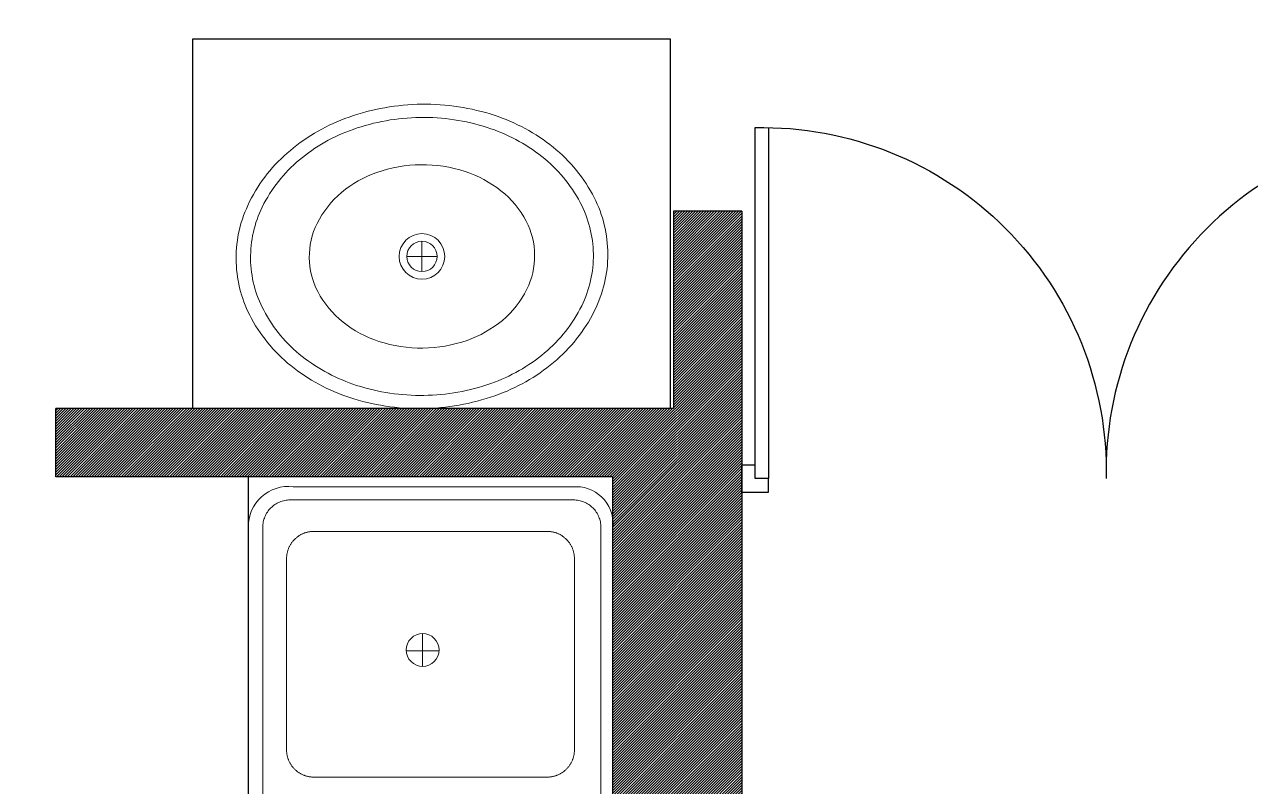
# Model space of a CAD drawing. Header units: inches. Extents: x 2718 to 3105, y 7857 to 8371.
# Drawn here: x 2871.7 to 2952.5, y 8013.2 to 8063.4 of the extents above; entities that cross this region are included whole.
import ezdxf

# ---------------------------------------------------------------- set-up
doc = ezdxf.new("R2010")
doc.units = ezdxf.units.IN
doc.header["$MEASUREMENT"] = 0
for name, color, linetype in [('A', 132, 'Continuous'), ('DOOR', 130, 'Continuous'), ('windwo', 142, 'Continuous')]:
    doc.layers.add(name, color=color, linetype=linetype)
doc.layers.add('FURN', color=191, linetype='Continuous', lineweight=13)

# ---------------------------------------------------------------- blocks, each defined once
blk = doc.blocks.new('121')
for p, q in [((72.05, 349.04), (72.05, 346.04)), ((73.55, 349.04), (72.05, 349.04)), ((73.55, 347.54), (73.55, 349.04)), ((75.05, 347.54), (73.55, 347.54)), ((75.05, 346.04), (75.05, 347.54)), ((72.05, 346.04), (75.05, 346.04))]:
    blk.add_line(p, q)
blk = doc.blocks.new('222')
for p, q in [((235.05, 347.54), (235.05, 386.54)), ((236.55, 347.54), (236.55, 386.54))]:
    blk.add_line(p, q)
blk.add_arc((235.8, 348.29), 38.26, 88.8767, 181.1233)
blk = doc.blocks.new('D1')
at = {"layer": 'DOOR', "yscale": 0.5925925925930716, "zscale": 0.5925925925930716}
for name, p, xscale in [('222', (14602.125, 2693.279), -0.5925925925930716), ('222', (14367.988, 2693.279), 0.5925925925930716), ('121', (14418.359, 2693.279), 0.5925925925930716), ('121', (14551.755, 2693.279), -0.5925925925930716)]:
    blk.add_blockref(name, p, dxfattribs=dict(at, xscale=xscale))
blk = doc.blocks.new('revised plan$0$Sink - Oval top')
for p, q in [((0, 1), (0, -1)), ((-1, 0), (1, 0))]:
    blk.add_line(p, q)
at = {"linetype": 'Continuous'}
for points in [[(-12.234, 0.394, 0.117634), (-11.465, -3.362, 0.104469), (-8.879, -6.804, 0.090016), (-5.083, -9.072, 0.08192), (-0.323, -10.016, 0.08192), (4.488, -9.381, 0.090016), (8.422, -7.361, 0.104469), (11.224, -4.093, 0.117634), (12.234, -0.394, 0.117634), (11.465, 3.362, 0.104469), (8.879, 6.804, 0.090016), (5.083, 9.072, 0.08192), (0.323, 10.016, 0.08192), (-4.488, 9.381, 0.090016), (-8.422, 7.361, 0.104469), (-11.224, 4.093, 0.117634)], [(-11.286, 0.159, 0.118622), (-10.516, -3.253, 0.104678), (-8.072, -6.359, 0.089562), (-4.538, -8.367, 0.081185), (-0.129, -9.152, 0.081185), (4.3, -8.492, 0.089562), (7.889, -6.584, 0.104678), (10.42, -3.548, 0.118622), (11.286, -0.159, 0.118622), (10.516, 3.253, 0.104678), (8.072, 6.359, 0.089562), (4.538, 8.367, 0.081185), (0.129, 9.152, 0.081185), (-4.3, 8.492, 0.089562), (-7.889, 6.584, 0.104678), (-10.42, 3.548, 0.118622)], [(-7.42, 0.083, 0.118283), (-6.907, -2.167, 0.104607), (-5.295, -4.21, 0.089718), (-2.967, -5.528, 0.081436), (-0.068, -6.037, 0.081436), (2.842, -5.593, 0.089718), (5.199, -4.327, 0.104607), (6.857, -2.321, 0.118283), (7.42, -0.083, 0.118283), (6.907, 2.167, 0.104607), (5.295, 4.21, 0.089718), (2.967, 5.528, 0.081436), (0.068, 6.037, 0.081436), (-2.842, 5.593, 0.089718), (-5.199, 4.327, 0.104607), (-6.857, 2.321, 0.118283)]]:
    blk.add_lwpolyline(points, format="xyb", close=True, dxfattribs=at)
for radius in [1.5, 1]:
    blk.add_circle((0, 0), radius)
blk = doc.blocks.new('si')
at = {"color": 8, "linetype": 'Continuous', "lineweight": 18}
for p, q in [((2897.979, 8015.434), (2897.979, 8017.592)), ((2899.052, 8016.455), (2896.906, 8016.455))]:
    blk.add_line(p, q, dxfattribs=at)
for points in [[(2889.446, 8027.265, 0), (2908.114, 8027.265, 0)], [(2889.252, 8026.392, 0), (2889.163, 8026.389, 0), (2889.075, 8026.383, 0), (2888.988, 8026.372, 0), (2888.901, 8026.357, 0), (2888.815, 8026.338, 0), (2888.73, 8026.314, 0), (2888.646, 8026.286, 0), (2888.564, 8026.255, 0), (2888.483, 8026.219, 0), (2888.404, 8026.179, 0), (2888.327, 8026.136, 0), (2888.253, 8026.089, 0), (2888.181, 8026.038, 0), (2888.111, 8025.983, 0), (2888.044, 8025.926, 0), (2887.98, 8025.865, 0), (2887.919, 8025.801, 0), (2887.862, 8025.734, 0), (2887.807, 8025.665, 0), (2887.757, 8025.592, 0), (2887.709, 8025.518, 0), (2887.666, 8025.441, 0), (2887.626, 8025.362, 0), (2887.59, 8025.282, 0), (2887.559, 8025.199, 0), (2887.531, 8025.115, 0), (2887.507, 8025.03, 0), (2887.488, 8024.944, 0), (2887.473, 8024.857, 0), (2887.462, 8024.77, 0), (2887.456, 8024.682, 0), (2887.454, 8024.593, 0)], [(2889.252, 8026.392, 0), (2907.92, 8026.392, 0)], [(2909.718, 8024.593, 0), (2909.716, 8024.682, 0), (2909.709, 8024.77, 0), (2909.699, 8024.857, 0), (2909.684, 8024.944, 0), (2909.664, 8025.03, 0), (2909.641, 8025.115, 0), (2909.613, 8025.199, 0), (2909.581, 8025.282, 0), (2909.546, 8025.362, 0), (2909.506, 8025.441, 0), (2909.462, 8025.518, 0), (2909.415, 8025.592, 0), (2909.364, 8025.665, 0), (2909.31, 8025.734, 0), (2909.252, 8025.801, 0), (2909.191, 8025.865, 0), (2909.128, 8025.926, 0), (2909.061, 8025.983, 0), (2908.991, 8026.038, 0), (2908.919, 8026.089, 0), (2908.844, 8026.136, 0), (2908.768, 8026.179, 0), (2908.689, 8026.219, 0), (2908.608, 8026.255, 0), (2908.526, 8026.286, 0), (2908.442, 8026.314, 0), (2908.357, 8026.338, 0), (2908.271, 8026.357, 0), (2908.184, 8026.372, 0), (2908.096, 8026.383, 0), (2908.008, 8026.389, 0), (2907.92, 8026.392, 0)], [(2886.494, 8013.185, 0), (2886.494, 8024.593, 0)], [(2887.454, 8013.185, 0), (2887.454, 8024.593, 0)], [(2909.718, 8024.593, 0), (2909.718, 8013.185, 0)], [(2910.494, 8024.438, 0), (2910.494, 8013.03, 0)], [(2897.979, 8017.592, 0), (2897.768, 8017.571, 0), (2897.566, 8017.509, 0), (2897.379, 8017.41, 0), (2897.216, 8017.276, 0), (2897.082, 8017.112, 0), (2896.982, 8016.926, 0), (2896.921, 8016.723, 0), (2896.9, 8016.513, 0), (2896.921, 8016.302, 0), (2896.982, 8016.1, 0), (2897.082, 8015.913, 0), (2897.216, 8015.75, 0), (2897.379, 8015.616, 0), (2897.566, 8015.516, 0), (2897.768, 8015.455, 0), (2897.979, 8015.434, 0), (2898.189, 8015.455, 0), (2898.392, 8015.516, 0), (2898.578, 8015.616, 0), (2898.742, 8015.75, 0), (2898.876, 8015.913, 0), (2898.976, 8016.1, 0), (2899.037, 8016.302, 0), (2899.058, 8016.513, 0), (2899.037, 8016.723, 0), (2898.976, 8016.926, 0), (2898.876, 8017.112, 0), (2898.742, 8017.276, 0), (2898.578, 8017.41, 0), (2898.392, 8017.509, 0), (2898.189, 8017.571, 0), (2897.979, 8017.592, 0)], [(2886.494, 7976.03, 0), (2886.494, 8013.185, 0)], [(2887.454, 7976.03, 0), (2887.454, 8013.185, 0)], [(2909.718, 8013.185, 0), (2909.718, 7976.03, 0)], [(2910.494, 8013.185, 0), (2910.494, 7976.03, 0)]]:
    blk.add_polyline3d(points, dxfattribs=at)
for centre, radius, start, end in [((2889.153, 8024.623), 2.659, 83.6847, 180.62612), ((2908.072, 8024.815), 2.451, 351.16043, 89.02837)]:
    blk.add_arc(centre, radius, start, end, dxfattribs=at)
for points in [[(2889.97, 8024.11, -5.994), (2889.97, 8024.11), (2889.932, 8024.088), (2889.932, 8024.088, -5.994)], [(2890.01, 8024.13, -5.994), (2890.01, 8024.13), (2889.97, 8024.11), (2889.97, 8024.11, -5.994)], [(2890.049, 8024.149, -5.994), (2890.049, 8024.149), (2890.01, 8024.13), (2890.01, 8024.13, -5.994)], [(2890.089, 8024.168, -5.994), (2890.089, 8024.168), (2890.049, 8024.149), (2890.049, 8024.149, -5.994)], [(2890.13, 8024.185, -5.994), (2890.13, 8024.185), (2890.089, 8024.168), (2890.089, 8024.168, -5.994)], [(2890.171, 8024.201, -5.994), (2890.171, 8024.201), (2890.13, 8024.185), (2890.13, 8024.185, -5.994)], [(2890.212, 8024.217, -5.994), (2890.212, 8024.217), (2890.171, 8024.201), (2890.171, 8024.201, -5.994)], [(2890.254, 8024.231, -5.994), (2890.254, 8024.231), (2890.212, 8024.217), (2890.212, 8024.217, -5.994)], [(2890.296, 8024.244, -5.994), (2890.296, 8024.244), (2890.254, 8024.231), (2890.254, 8024.231, -5.994)], [(2890.338, 8024.257, -5.994), (2890.338, 8024.257), (2890.296, 8024.244), (2890.296, 8024.244, -5.994)], [(2890.381, 8024.268, -5.994), (2890.381, 8024.268), (2890.338, 8024.257), (2890.338, 8024.257, -5.994)], [(2890.424, 8024.278, -5.994), (2890.424, 8024.278), (2890.381, 8024.268), (2890.381, 8024.268, -5.994)], [(2890.467, 8024.287, -5.994), (2890.467, 8024.287), (2890.424, 8024.278), (2890.424, 8024.278, -5.994)], [(2890.511, 8024.295, -5.994), (2890.511, 8024.295), (2890.467, 8024.287), (2890.467, 8024.287, -5.994)], [(2890.554, 8024.302, -5.994), (2890.554, 8024.302), (2890.511, 8024.295), (2890.511, 8024.295, -5.994)], [(2890.598, 8024.308, -5.994), (2890.598, 8024.308), (2890.554, 8024.302), (2890.554, 8024.302, -5.994)], [(2890.642, 8024.313, -5.994), (2890.642, 8024.313), (2890.598, 8024.308), (2890.598, 8024.308, -5.994)], [(2890.686, 8024.317, -5.994), (2890.686, 8024.317), (2890.642, 8024.313), (2890.642, 8024.313, -5.994)], [(2890.73, 8024.32, -5.994), (2890.73, 8024.32), (2890.686, 8024.317), (2890.686, 8024.317, -5.994)], [(2890.774, 8024.321, -5.994), (2890.774, 8024.321), (2890.73, 8024.32), (2890.73, 8024.32, -5.994)], [(2890.818, 8024.322, -5.994), (2890.818, 8024.322), (2890.774, 8024.321), (2890.774, 8024.321, -5.994)], [(2890.818, 8024.322), (2906.178, 8024.322), (2906.178, 8024.322, -5.994), (2890.818, 8024.322, -5.994)], [(2906.222, 8024.321, -5.994), (2906.222, 8024.321), (2906.178, 8024.322), (2906.178, 8024.322, -5.994)], [(2906.266, 8024.32, -5.994), (2906.266, 8024.32), (2906.222, 8024.321), (2906.222, 8024.321, -5.994)], [(2906.31, 8024.317, -5.994), (2906.31, 8024.317), (2906.266, 8024.32), (2906.266, 8024.32, -5.994)], [(2906.354, 8024.313, -5.994), (2906.354, 8024.313), (2906.31, 8024.317), (2906.31, 8024.317, -5.994)], [(2906.398, 8024.308, -5.994), (2906.398, 8024.308), (2906.354, 8024.313), (2906.354, 8024.313, -5.994)], [(2906.442, 8024.302, -5.994), (2906.442, 8024.302), (2906.398, 8024.308), (2906.398, 8024.308, -5.994)], [(2906.485, 8024.295, -5.994), (2906.485, 8024.295), (2906.442, 8024.302), (2906.442, 8024.302, -5.994)], [(2906.529, 8024.287, -5.994), (2906.529, 8024.287), (2906.485, 8024.295), (2906.485, 8024.295, -5.994)], [(2906.572, 8024.278, -5.994), (2906.572, 8024.278), (2906.529, 8024.287), (2906.529, 8024.287, -5.994)], [(2906.615, 8024.268, -5.994), (2906.615, 8024.268), (2906.572, 8024.278), (2906.572, 8024.278, -5.994)], [(2906.657, 8024.257, -5.994), (2906.657, 8024.257), (2906.615, 8024.268), (2906.615, 8024.268, -5.994)], [(2906.7, 8024.244, -5.994), (2906.7, 8024.244), (2906.657, 8024.257), (2906.657, 8024.257, -5.994)], [(2906.742, 8024.231, -5.994), (2906.742, 8024.231), (2906.7, 8024.244), (2906.7, 8024.244, -5.994)], [(2906.784, 8024.217, -5.994), (2906.784, 8024.217), (2906.742, 8024.231), (2906.742, 8024.231, -5.994)], [(2906.825, 8024.201, -5.994), (2906.825, 8024.201), (2906.784, 8024.217), (2906.784, 8024.217, -5.994)], [(2906.866, 8024.185, -5.994), (2906.866, 8024.185), (2906.825, 8024.201), (2906.825, 8024.201, -5.994)], [(2906.907, 8024.168, -5.994), (2906.907, 8024.168), (2906.866, 8024.185), (2906.866, 8024.185, -5.994)], [(2906.947, 8024.149, -5.994), (2906.947, 8024.149), (2906.907, 8024.168), (2906.907, 8024.168, -5.994)], [(2906.986, 8024.13, -5.994), (2906.986, 8024.13), (2906.947, 8024.149), (2906.947, 8024.149, -5.994)], [(2907.026, 8024.11, -5.994), (2907.026, 8024.11), (2906.986, 8024.13), (2906.986, 8024.13, -5.994)], [(2907.064, 8024.088, -5.994), (2907.064, 8024.088), (2907.026, 8024.11), (2907.026, 8024.11, -5.994)], [(2889.212, 8023.332, -5.994), (2889.212, 8023.332), (2889.193, 8023.293), (2889.193, 8023.293, -5.994)], [(2889.232, 8023.371, -5.994), (2889.232, 8023.371), (2889.212, 8023.332), (2889.212, 8023.332, -5.994)], [(2889.254, 8023.41, -5.994), (2889.254, 8023.41), (2889.232, 8023.371), (2889.232, 8023.371, -5.994)], [(2889.276, 8023.448, -5.994), (2889.276, 8023.448), (2889.254, 8023.41), (2889.254, 8023.41, -5.994)], [(2889.299, 8023.486, -5.994), (2889.299, 8023.486), (2889.276, 8023.448), (2889.276, 8023.448, -5.994)], [(2889.323, 8023.523, -5.994), (2889.323, 8023.523), (2889.299, 8023.486), (2889.299, 8023.486, -5.994)], [(2889.348, 8023.559, -5.994), (2889.348, 8023.559), (2889.323, 8023.523), (2889.323, 8023.523, -5.994)], [(2889.374, 8023.595, -5.994), (2889.374, 8023.595), (2889.348, 8023.559), (2889.348, 8023.559, -5.994)], [(2889.4, 8023.63, -5.994), (2889.4, 8023.63), (2889.374, 8023.595), (2889.374, 8023.595, -5.994)], [(2889.428, 8023.664, -5.994), (2889.428, 8023.664), (2889.4, 8023.63), (2889.4, 8023.63, -5.994)], [(2889.456, 8023.698, -5.994), (2889.456, 8023.698), (2889.428, 8023.664), (2889.428, 8023.664, -5.994)], [(2889.486, 8023.731, -5.994), (2889.486, 8023.731), (2889.456, 8023.698), (2889.456, 8023.698, -5.994)], [(2889.516, 8023.764, -5.994), (2889.516, 8023.764), (2889.486, 8023.731), (2889.486, 8023.731, -5.994)], [(2889.547, 8023.795, -5.994), (2889.547, 8023.795), (2889.516, 8023.764), (2889.516, 8023.764, -5.994)], [(2889.578, 8023.826, -5.994), (2889.578, 8023.826), (2889.547, 8023.795), (2889.547, 8023.795, -5.994)], [(2889.61, 8023.856, -5.994), (2889.61, 8023.856), (2889.578, 8023.826), (2889.578, 8023.826, -5.994)], [(2889.644, 8023.885, -5.994), (2889.644, 8023.885), (2889.61, 8023.856), (2889.61, 8023.856, -5.994)], [(2889.677, 8023.914, -5.994), (2889.677, 8023.914), (2889.644, 8023.885), (2889.644, 8023.885, -5.994)], [(2889.712, 8023.941, -5.994), (2889.712, 8023.941), (2889.677, 8023.914), (2889.677, 8023.914, -5.994)], [(2889.747, 8023.968, -5.994), (2889.747, 8023.968), (2889.712, 8023.941), (2889.712, 8023.941, -5.994)], [(2889.783, 8023.994, -5.994), (2889.783, 8023.994), (2889.747, 8023.968), (2889.747, 8023.968, -5.994)], [(2889.819, 8024.019, -5.994), (2889.819, 8024.019), (2889.783, 8023.994), (2889.783, 8023.994, -5.994)], [(2889.856, 8024.043, -5.994), (2889.856, 8024.043), (2889.819, 8024.019), (2889.819, 8024.019, -5.994)], [(2889.894, 8024.066, -5.994), (2889.894, 8024.066), (2889.856, 8024.043), (2889.856, 8024.043, -5.994)], [(2889.932, 8024.088, -5.994), (2889.932, 8024.088), (2889.894, 8024.066), (2889.894, 8024.066, -5.994)], [(2907.102, 8024.066, -5.994), (2907.102, 8024.066), (2907.064, 8024.088), (2907.064, 8024.088, -5.994)], [(2907.14, 8024.043, -5.994), (2907.14, 8024.043), (2907.102, 8024.066), (2907.102, 8024.066, -5.994)], [(2907.177, 8024.019, -5.994), (2907.177, 8024.019), (2907.14, 8024.043), (2907.14, 8024.043, -5.994)], [(2907.213, 8023.994, -5.994), (2907.213, 8023.994), (2907.177, 8024.019), (2907.177, 8024.019, -5.994)], [(2907.249, 8023.968, -5.994), (2907.249, 8023.968), (2907.213, 8023.994), (2907.213, 8023.994, -5.994)], [(2907.284, 8023.941, -5.994), (2907.284, 8023.941), (2907.249, 8023.968), (2907.249, 8023.968, -5.994)], [(2907.319, 8023.914, -5.994), (2907.319, 8023.914), (2907.284, 8023.941), (2907.284, 8023.941, -5.994)], [(2907.352, 8023.885, -5.994), (2907.352, 8023.885), (2907.319, 8023.914), (2907.319, 8023.914, -5.994)], [(2907.385, 8023.856, -5.994), (2907.385, 8023.856), (2907.352, 8023.885), (2907.352, 8023.885, -5.994)], [(2907.418, 8023.826, -5.994), (2907.418, 8023.826), (2907.385, 8023.856), (2907.385, 8023.856, -5.994)], [(2907.449, 8023.795, -5.994), (2907.449, 8023.795), (2907.418, 8023.826), (2907.418, 8023.826, -5.994)], [(2907.48, 8023.764, -5.994), (2907.48, 8023.764), (2907.449, 8023.795), (2907.449, 8023.795, -5.994)], [(2907.51, 8023.731, -5.994), (2907.51, 8023.731), (2907.48, 8023.764), (2907.48, 8023.764, -5.994)], [(2907.539, 8023.698, -5.994), (2907.539, 8023.698), (2907.51, 8023.731), (2907.51, 8023.731, -5.994)], [(2907.568, 8023.664, -5.994), (2907.568, 8023.664), (2907.539, 8023.698), (2907.539, 8023.698, -5.994)], [(2907.595, 8023.63, -5.994), (2907.595, 8023.63), (2907.568, 8023.664), (2907.568, 8023.664, -5.994)], [(2907.622, 8023.595, -5.994), (2907.622, 8023.595), (2907.595, 8023.63), (2907.595, 8023.63, -5.994)], [(2907.648, 8023.559, -5.994), (2907.648, 8023.559), (2907.622, 8023.595), (2907.622, 8023.595, -5.994)], [(2907.673, 8023.523, -5.994), (2907.673, 8023.523), (2907.648, 8023.559), (2907.648, 8023.559, -5.994)], [(2907.697, 8023.486, -5.994), (2907.697, 8023.486), (2907.673, 8023.523), (2907.673, 8023.523, -5.994)], [(2907.72, 8023.448, -5.994), (2907.72, 8023.448), (2907.697, 8023.486), (2907.697, 8023.486, -5.994)], [(2907.742, 8023.41, -5.994), (2907.742, 8023.41), (2907.72, 8023.448), (2907.72, 8023.448, -5.994)], [(2907.764, 8023.371, -5.994), (2907.764, 8023.371), (2907.742, 8023.41), (2907.742, 8023.41, -5.994)], [(2907.784, 8023.332, -5.994), (2907.784, 8023.332), (2907.764, 8023.371), (2907.764, 8023.371, -5.994)], [(2907.803, 8023.293, -5.994), (2907.803, 8023.293), (2907.784, 8023.332), (2907.784, 8023.332, -5.994)], [(2889.022, 8022.612, -5.994), (2889.022, 8022.612), (2889.02, 8022.568), (2889.02, 8022.568, -5.994)], [(2889.02, 8022.568, -5.994), (2889.02, 8022.568), (2889.02, 8022.524), (2889.02, 8022.524, -5.994)], [(2889.02, 8009.937), (2889.02, 8022.524), (2889.02, 8022.524, -5.994), (2889.02, 8009.937, -5.994)], [(2889.025, 8022.656, -5.994), (2889.025, 8022.656), (2889.022, 8022.612), (2889.022, 8022.612, -5.994)], [(2889.029, 8022.7, -5.994), (2889.029, 8022.7), (2889.025, 8022.656), (2889.025, 8022.656, -5.994)], [(2889.033, 8022.744, -5.994), (2889.033, 8022.744), (2889.029, 8022.7), (2889.029, 8022.7, -5.994)], [(2889.039, 8022.788, -5.994), (2889.039, 8022.788), (2889.033, 8022.744), (2889.033, 8022.744, -5.994)], [(2889.046, 8022.831, -5.994), (2889.046, 8022.831), (2889.039, 8022.788), (2889.039, 8022.788, -5.994)], [(2889.054, 8022.875, -5.994), (2889.054, 8022.875), (2889.046, 8022.831), (2889.046, 8022.831, -5.994)], [(2889.064, 8022.918, -5.994), (2889.064, 8022.918), (2889.054, 8022.875), (2889.054, 8022.875, -5.994)], [(2889.074, 8022.961, -5.994), (2889.074, 8022.961), (2889.064, 8022.918), (2889.064, 8022.918, -5.994)], [(2889.085, 8023.003, -5.994), (2889.085, 8023.003), (2889.074, 8022.961), (2889.074, 8022.961, -5.994)], [(2889.097, 8023.046, -5.994), (2889.097, 8023.046), (2889.085, 8023.003), (2889.085, 8023.003, -5.994)], [(2889.111, 8023.088, -5.994), (2889.111, 8023.088), (2889.097, 8023.046), (2889.097, 8023.046, -5.994)], [(2889.125, 8023.129, -5.994), (2889.125, 8023.129), (2889.111, 8023.088), (2889.111, 8023.088, -5.994)], [(2889.14, 8023.171, -5.994), (2889.14, 8023.171), (2889.125, 8023.129), (2889.125, 8023.129, -5.994)], [(2889.157, 8023.212, -5.994), (2889.157, 8023.212), (2889.14, 8023.171), (2889.14, 8023.171, -5.994)], [(2889.174, 8023.252, -5.994), (2889.174, 8023.252), (2889.157, 8023.212), (2889.157, 8023.212, -5.994)], [(2889.193, 8023.293, -5.994), (2889.193, 8023.293), (2889.174, 8023.252), (2889.174, 8023.252, -5.994)], [(2907.822, 8023.252, -5.994), (2907.822, 8023.252), (2907.803, 8023.293), (2907.803, 8023.293, -5.994)], [(2907.839, 8023.212, -5.994), (2907.839, 8023.212), (2907.822, 8023.252), (2907.822, 8023.252, -5.994)], [(2907.856, 8023.171, -5.994), (2907.856, 8023.171), (2907.839, 8023.212), (2907.839, 8023.212, -5.994)], [(2907.871, 8023.129, -5.994), (2907.871, 8023.129), (2907.856, 8023.171), (2907.856, 8023.171, -5.994)], [(2907.885, 8023.088, -5.994), (2907.885, 8023.088), (2907.871, 8023.129), (2907.871, 8023.129, -5.994)], [(2907.899, 8023.046, -5.994), (2907.899, 8023.046), (2907.885, 8023.088), (2907.885, 8023.088, -5.994)], [(2907.911, 8023.003, -5.994), (2907.911, 8023.003), (2907.899, 8023.046), (2907.899, 8023.046, -5.994)], [(2907.922, 8022.961, -5.994), (2907.922, 8022.961), (2907.911, 8023.003), (2907.911, 8023.003, -5.994)], [(2907.932, 8022.918, -5.994), (2907.932, 8022.918), (2907.922, 8022.961), (2907.922, 8022.961, -5.994)], [(2907.941, 8022.875, -5.994), (2907.941, 8022.875), (2907.932, 8022.918), (2907.932, 8022.918, -5.994)], [(2907.95, 8022.831, -5.994), (2907.95, 8022.831), (2907.941, 8022.875), (2907.941, 8022.875, -5.994)], [(2907.957, 8022.788, -5.994), (2907.957, 8022.788), (2907.95, 8022.831), (2907.95, 8022.831, -5.994)], [(2907.962, 8022.744, -5.994), (2907.962, 8022.744), (2907.957, 8022.788), (2907.957, 8022.788, -5.994)], [(2907.967, 8022.7, -5.994), (2907.967, 8022.7), (2907.962, 8022.744), (2907.962, 8022.744, -5.994)], [(2907.971, 8022.656, -5.994), (2907.971, 8022.656), (2907.967, 8022.7), (2907.967, 8022.7, -5.994)], [(2907.974, 8022.612, -5.994), (2907.974, 8022.612), (2907.971, 8022.656), (2907.971, 8022.656, -5.994)], [(2907.975, 8022.568, -5.994), (2907.975, 8022.568), (2907.974, 8022.612), (2907.974, 8022.612, -5.994)], [(2907.976, 8022.524, -5.994), (2907.976, 8022.524), (2907.975, 8022.568), (2907.975, 8022.568, -5.994)], [(2907.976, 8009.937), (2907.976, 8022.524), (2907.976, 8022.524, -5.994), (2907.976, 8009.937, -5.994)], [(2889.02, 8009.937, -5.994), (2889.02, 8009.937), (2889.02, 8009.893), (2889.02, 8009.893, -5.994)], [(2889.02, 8009.893, -5.994), (2889.02, 8009.893), (2889.022, 8009.849), (2889.022, 8009.849, -5.994)], [(2889.022, 8009.849, -5.994), (2889.022, 8009.849), (2889.025, 8009.805), (2889.025, 8009.805, -5.994)], [(2889.025, 8009.805, -5.994), (2889.025, 8009.805), (2889.029, 8009.761), (2889.029, 8009.761, -5.994)], [(2889.029, 8009.761, -5.994), (2889.029, 8009.761), (2889.033, 8009.717), (2889.033, 8009.717, -5.994)], [(2889.033, 8009.717, -5.994), (2889.033, 8009.717), (2889.039, 8009.673), (2889.039, 8009.673, -5.994)], [(2889.039, 8009.673, -5.994), (2889.039, 8009.673), (2889.046, 8009.63), (2889.046, 8009.63, -5.994)], [(2889.046, 8009.63, -5.994), (2889.046, 8009.63), (2889.054, 8009.586), (2889.054, 8009.586, -5.994)], [(2889.054, 8009.586, -5.994), (2889.054, 8009.586), (2889.064, 8009.543), (2889.064, 8009.543, -5.994)], [(2907.932, 8009.543, -5.994), (2907.932, 8009.543), (2907.941, 8009.586), (2907.941, 8009.586, -5.994)], [(2907.941, 8009.586, -5.994), (2907.941, 8009.586), (2907.95, 8009.63), (2907.95, 8009.63, -5.994)], [(2907.95, 8009.63, -5.994), (2907.95, 8009.63), (2907.957, 8009.673), (2907.957, 8009.673, -5.994)], [(2907.957, 8009.673, -5.994), (2907.957, 8009.673), (2907.962, 8009.717), (2907.962, 8009.717, -5.994)], [(2907.962, 8009.717, -5.994), (2907.962, 8009.717), (2907.967, 8009.761), (2907.967, 8009.761, -5.994)], [(2907.967, 8009.761, -5.994), (2907.967, 8009.761), (2907.971, 8009.805), (2907.971, 8009.805, -5.994)], [(2907.971, 8009.805, -5.994), (2907.971, 8009.805), (2907.974, 8009.849), (2907.974, 8009.849, -5.994)], [(2907.974, 8009.849, -5.994), (2907.974, 8009.849), (2907.975, 8009.893), (2907.975, 8009.893, -5.994)], [(2907.975, 8009.893, -5.994), (2907.975, 8009.893), (2907.976, 8009.937), (2907.976, 8009.937, -5.994)], [(2889.064, 8009.543, -5.994), (2889.064, 8009.543), (2889.074, 8009.5), (2889.074, 8009.5, -5.994)], [(2889.074, 8009.5, -5.994), (2889.074, 8009.5), (2889.085, 8009.457), (2889.085, 8009.457, -5.994)], [(2889.085, 8009.457, -5.994), (2889.085, 8009.457), (2889.097, 8009.415), (2889.097, 8009.415, -5.994)], [(2889.097, 8009.415, -5.994), (2889.097, 8009.415), (2889.111, 8009.373), (2889.111, 8009.373, -5.994)], [(2889.111, 8009.373, -5.994), (2889.111, 8009.373), (2889.125, 8009.331), (2889.125, 8009.331, -5.994)], [(2889.125, 8009.331, -5.994), (2889.125, 8009.331), (2889.14, 8009.29), (2889.14, 8009.29, -5.994)], [(2889.14, 8009.29, -5.994), (2889.14, 8009.29), (2889.157, 8009.249), (2889.157, 8009.249, -5.994)], [(2889.157, 8009.249, -5.994), (2889.157, 8009.249), (2889.174, 8009.208), (2889.174, 8009.208, -5.994)], [(2889.174, 8009.208, -5.994), (2889.174, 8009.208), (2889.193, 8009.168), (2889.193, 8009.168, -5.994)], [(2889.193, 8009.168, -5.994), (2889.193, 8009.168), (2889.212, 8009.129), (2889.212, 8009.129, -5.994)], [(2889.212, 8009.129, -5.994), (2889.212, 8009.129), (2889.232, 8009.089), (2889.232, 8009.089, -5.994)], [(2889.232, 8009.089, -5.994), (2889.232, 8009.089), (2889.254, 8009.051), (2889.254, 8009.051, -5.994)], [(2889.254, 8009.051, -5.994), (2889.254, 8009.051), (2889.276, 8009.013), (2889.276, 8009.013, -5.994)], [(2889.276, 8009.013, -5.994), (2889.276, 8009.013), (2889.299, 8008.975), (2889.299, 8008.975, -5.994)], [(2889.299, 8008.975, -5.994), (2889.299, 8008.975), (2889.323, 8008.938), (2889.323, 8008.938, -5.994)], [(2889.323, 8008.938, -5.994), (2889.323, 8008.938), (2889.348, 8008.902), (2889.348, 8008.902, -5.994)], [(2889.348, 8008.902, -5.994), (2889.348, 8008.902), (2889.374, 8008.866), (2889.374, 8008.866, -5.994)], [(2889.374, 8008.866, -5.994), (2889.374, 8008.866), (2889.4, 8008.831), (2889.4, 8008.831, -5.994)], [(2889.4, 8008.831, -5.994), (2889.4, 8008.831), (2889.428, 8008.796), (2889.428, 8008.796, -5.994)], [(2889.428, 8008.796, -5.994), (2889.428, 8008.796), (2889.456, 8008.763), (2889.456, 8008.763, -5.994)], [(2907.539, 8008.763, -5.994), (2907.539, 8008.763), (2907.568, 8008.796), (2907.568, 8008.796, -5.994)], [(2907.568, 8008.796, -5.994), (2907.568, 8008.796), (2907.595, 8008.831), (2907.595, 8008.831, -5.994)], [(2907.595, 8008.831, -5.994), (2907.595, 8008.831), (2907.622, 8008.866), (2907.622, 8008.866, -5.994)], [(2907.622, 8008.866, -5.994), (2907.622, 8008.866), (2907.648, 8008.902), (2907.648, 8008.902, -5.994)], [(2907.648, 8008.902, -5.994), (2907.648, 8008.902), (2907.673, 8008.938), (2907.673, 8008.938, -5.994)], [(2907.673, 8008.938, -5.994), (2907.673, 8008.938), (2907.697, 8008.975), (2907.697, 8008.975, -5.994)], [(2907.697, 8008.975, -5.994), (2907.697, 8008.975), (2907.72, 8009.013), (2907.72, 8009.013, -5.994)], [(2907.72, 8009.013, -5.994), (2907.72, 8009.013), (2907.742, 8009.051), (2907.742, 8009.051, -5.994)], [(2907.742, 8009.051, -5.994), (2907.742, 8009.051), (2907.764, 8009.089), (2907.764, 8009.089, -5.994)], [(2907.764, 8009.089, -5.994), (2907.764, 8009.089), (2907.784, 8009.129), (2907.784, 8009.129, -5.994)], [(2907.784, 8009.129, -5.994), (2907.784, 8009.129), (2907.803, 8009.168), (2907.803, 8009.168, -5.994)], [(2907.803, 8009.168, -5.994), (2907.803, 8009.168), (2907.822, 8009.208), (2907.822, 8009.208, -5.994)], [(2907.822, 8009.208, -5.994), (2907.822, 8009.208), (2907.839, 8009.249), (2907.839, 8009.249, -5.994)], [(2907.839, 8009.249, -5.994), (2907.839, 8009.249), (2907.856, 8009.29), (2907.856, 8009.29, -5.994)], [(2907.856, 8009.29, -5.994), (2907.856, 8009.29), (2907.871, 8009.331), (2907.871, 8009.331, -5.994)], [(2907.871, 8009.331, -5.994), (2907.871, 8009.331), (2907.885, 8009.373), (2907.885, 8009.373, -5.994)], [(2907.885, 8009.373, -5.994), (2907.885, 8009.373), (2907.899, 8009.415), (2907.899, 8009.415, -5.994)], [(2907.899, 8009.415, -5.994), (2907.899, 8009.415), (2907.911, 8009.457), (2907.911, 8009.457, -5.994)], [(2907.911, 8009.457, -5.994), (2907.911, 8009.457), (2907.922, 8009.5), (2907.922, 8009.5, -5.994)], [(2907.922, 8009.5, -5.994), (2907.922, 8009.5), (2907.932, 8009.543), (2907.932, 8009.543, -5.994)], [(2889.456, 8008.763, -5.994), (2889.456, 8008.763), (2889.486, 8008.729), (2889.486, 8008.729, -5.994)], [(2889.486, 8008.729, -5.994), (2889.486, 8008.729), (2889.516, 8008.697), (2889.516, 8008.697, -5.994)], [(2889.516, 8008.697, -5.994), (2889.516, 8008.697), (2889.547, 8008.666), (2889.547, 8008.666, -5.994)], [(2889.547, 8008.666, -5.994), (2889.547, 8008.666), (2889.578, 8008.635), (2889.578, 8008.635, -5.994)], [(2889.578, 8008.635, -5.994), (2889.578, 8008.635), (2889.61, 8008.605), (2889.61, 8008.605, -5.994)], [(2889.61, 8008.605, -5.994), (2889.61, 8008.605), (2889.644, 8008.575), (2889.644, 8008.575, -5.994)], [(2889.644, 8008.575, -5.994), (2889.644, 8008.575), (2889.677, 8008.547), (2889.677, 8008.547, -5.994)], [(2889.677, 8008.547, -5.994), (2889.677, 8008.547), (2889.712, 8008.519), (2889.712, 8008.519, -5.994)], [(2889.712, 8008.519, -5.994), (2889.712, 8008.519), (2889.747, 8008.493), (2889.747, 8008.493, -5.994)], [(2889.747, 8008.493, -5.994), (2889.747, 8008.493), (2889.783, 8008.467), (2889.783, 8008.467, -5.994)], [(2889.783, 8008.467, -5.994), (2889.783, 8008.467), (2889.819, 8008.442), (2889.819, 8008.442, -5.994)], [(2889.819, 8008.442, -5.994), (2889.819, 8008.442), (2889.856, 8008.418), (2889.856, 8008.418, -5.994)], [(2889.856, 8008.418, -5.994), (2889.856, 8008.418), (2889.894, 8008.395), (2889.894, 8008.395, -5.994)], [(2889.894, 8008.395, -5.994), (2889.894, 8008.395), (2889.932, 8008.372), (2889.932, 8008.372, -5.994)], [(2889.932, 8008.372, -5.994), (2889.932, 8008.372), (2889.97, 8008.351), (2889.97, 8008.351, -5.994)], [(2889.97, 8008.351, -5.994), (2889.97, 8008.351), (2890.01, 8008.331), (2890.01, 8008.331, -5.994)], [(2890.01, 8008.331, -5.994), (2890.01, 8008.331), (2890.049, 8008.312), (2890.049, 8008.312, -5.994)], [(2890.049, 8008.312, -5.994), (2890.049, 8008.312), (2890.089, 8008.293), (2890.089, 8008.293, -5.994)], [(2890.089, 8008.293, -5.994), (2890.089, 8008.293), (2890.13, 8008.276), (2890.13, 8008.276, -5.994)], [(2890.13, 8008.276, -5.994), (2890.13, 8008.276), (2890.171, 8008.259), (2890.171, 8008.259, -5.994)], [(2890.171, 8008.259, -5.994), (2890.171, 8008.259), (2890.212, 8008.244), (2890.212, 8008.244, -5.994)], [(2890.212, 8008.244, -5.994), (2890.212, 8008.244), (2890.254, 8008.23), (2890.254, 8008.23, -5.994)], [(2890.254, 8008.23, -5.994), (2890.254, 8008.23), (2890.296, 8008.216), (2890.296, 8008.216, -5.994)], [(2890.296, 8008.216, -5.994), (2890.296, 8008.216), (2890.338, 8008.204), (2890.338, 8008.204, -5.994)], [(2890.338, 8008.204, -5.994), (2890.338, 8008.204), (2890.381, 8008.193), (2890.381, 8008.193, -5.994)], [(2890.381, 8008.193, -5.994), (2890.381, 8008.193), (2890.424, 8008.183), (2890.424, 8008.183, -5.994)], [(2890.424, 8008.183, -5.994), (2890.424, 8008.183), (2890.467, 8008.173), (2890.467, 8008.173, -5.994)], [(2890.467, 8008.173, -5.994), (2890.467, 8008.173), (2890.511, 8008.165), (2890.511, 8008.165, -5.994)], [(2890.511, 8008.165, -5.994), (2890.511, 8008.165), (2890.554, 8008.158), (2890.554, 8008.158, -5.994)], [(2890.554, 8008.158, -5.994), (2890.554, 8008.158), (2890.598, 8008.152), (2890.598, 8008.152, -5.994)], [(2890.598, 8008.152, -5.994), (2890.598, 8008.152), (2890.642, 8008.148), (2890.642, 8008.148, -5.994)], [(2890.642, 8008.148, -5.994), (2890.642, 8008.148), (2890.686, 8008.144), (2890.686, 8008.144, -5.994)], [(2890.686, 8008.144, -5.994), (2890.686, 8008.144), (2890.73, 8008.141), (2890.73, 8008.141, -5.994)], [(2890.73, 8008.141, -5.994), (2890.73, 8008.141), (2890.774, 8008.139), (2890.774, 8008.139, -5.994)], [(2890.774, 8008.139, -5.994), (2890.774, 8008.139), (2890.818, 8008.139), (2890.818, 8008.139, -5.994)], [(2890.818, 8008.139), (2906.178, 8008.139), (2906.178, 8008.139, -5.994), (2890.818, 8008.139, -5.994)], [(2906.178, 8008.139, -5.994), (2906.178, 8008.139), (2906.222, 8008.139), (2906.222, 8008.139, -5.994)], [(2906.222, 8008.139, -5.994), (2906.222, 8008.139), (2906.266, 8008.141), (2906.266, 8008.141, -5.994)], [(2906.266, 8008.141, -5.994), (2906.266, 8008.141), (2906.31, 8008.144), (2906.31, 8008.144, -5.994)], [(2906.31, 8008.144, -5.994), (2906.31, 8008.144), (2906.354, 8008.148), (2906.354, 8008.148, -5.994)], [(2906.354, 8008.148, -5.994), (2906.354, 8008.148), (2906.398, 8008.152), (2906.398, 8008.152, -5.994)], [(2906.398, 8008.152, -5.994), (2906.398, 8008.152), (2906.442, 8008.158), (2906.442, 8008.158, -5.994)], [(2906.442, 8008.158, -5.994), (2906.442, 8008.158), (2906.485, 8008.165), (2906.485, 8008.165, -5.994)], [(2906.485, 8008.165, -5.994), (2906.485, 8008.165), (2906.529, 8008.173), (2906.529, 8008.173, -5.994)], [(2906.529, 8008.173, -5.994), (2906.529, 8008.173), (2906.572, 8008.183), (2906.572, 8008.183, -5.994)], [(2906.572, 8008.183, -5.994), (2906.572, 8008.183), (2906.615, 8008.193), (2906.615, 8008.193, -5.994)], [(2906.615, 8008.193, -5.994), (2906.615, 8008.193), (2906.657, 8008.204), (2906.657, 8008.204, -5.994)], [(2906.657, 8008.204, -5.994), (2906.657, 8008.204), (2906.7, 8008.216), (2906.7, 8008.216, -5.994)], [(2906.7, 8008.216, -5.994), (2906.7, 8008.216), (2906.742, 8008.23), (2906.742, 8008.23, -5.994)], [(2906.742, 8008.23, -5.994), (2906.742, 8008.23), (2906.784, 8008.244), (2906.784, 8008.244, -5.994)], [(2906.784, 8008.244, -5.994), (2906.784, 8008.244), (2906.825, 8008.259), (2906.825, 8008.259, -5.994)], [(2906.825, 8008.259, -5.994), (2906.825, 8008.259), (2906.866, 8008.276), (2906.866, 8008.276, -5.994)], [(2906.866, 8008.276, -5.994), (2906.866, 8008.276), (2906.907, 8008.293), (2906.907, 8008.293, -5.994)], [(2906.907, 8008.293, -5.994), (2906.907, 8008.293), (2906.947, 8008.312), (2906.947, 8008.312, -5.994)], [(2906.947, 8008.312, -5.994), (2906.947, 8008.312), (2906.986, 8008.331), (2906.986, 8008.331, -5.994)], [(2906.986, 8008.331, -5.994), (2906.986, 8008.331), (2907.026, 8008.351), (2907.026, 8008.351, -5.994)], [(2907.026, 8008.351, -5.994), (2907.026, 8008.351), (2907.064, 8008.372), (2907.064, 8008.372, -5.994)], [(2907.064, 8008.372, -5.994), (2907.064, 8008.372), (2907.102, 8008.395), (2907.102, 8008.395, -5.994)], [(2907.102, 8008.395, -5.994), (2907.102, 8008.395), (2907.14, 8008.418), (2907.14, 8008.418, -5.994)], [(2907.14, 8008.418, -5.994), (2907.14, 8008.418), (2907.177, 8008.442), (2907.177, 8008.442, -5.994)], [(2907.177, 8008.442, -5.994), (2907.177, 8008.442), (2907.213, 8008.467), (2907.213, 8008.467, -5.994)], [(2907.213, 8008.467, -5.994), (2907.213, 8008.467), (2907.249, 8008.493), (2907.249, 8008.493, -5.994)], [(2907.249, 8008.493, -5.994), (2907.249, 8008.493), (2907.284, 8008.519), (2907.284, 8008.519, -5.994)], [(2907.284, 8008.519, -5.994), (2907.284, 8008.519), (2907.319, 8008.547), (2907.319, 8008.547, -5.994)], [(2907.319, 8008.547, -5.994), (2907.319, 8008.547), (2907.352, 8008.575), (2907.352, 8008.575, -5.994)], [(2907.352, 8008.575, -5.994), (2907.352, 8008.575), (2907.385, 8008.605), (2907.385, 8008.605, -5.994)], [(2907.385, 8008.605, -5.994), (2907.385, 8008.605), (2907.418, 8008.635), (2907.418, 8008.635, -5.994)], [(2907.418, 8008.635, -5.994), (2907.418, 8008.635), (2907.449, 8008.666), (2907.449, 8008.666, -5.994)], [(2907.449, 8008.666, -5.994), (2907.449, 8008.666), (2907.48, 8008.697), (2907.48, 8008.697, -5.994)], [(2907.48, 8008.697, -5.994), (2907.48, 8008.697), (2907.51, 8008.729), (2907.51, 8008.729, -5.994)], [(2907.51, 8008.729, -5.994), (2907.51, 8008.729), (2907.539, 8008.763), (2907.539, 8008.763, -5.994)]]:
    blk.add_3dface(points, dxfattribs=at)

msp = doc.modelspace()

# ---------------------------------------------------------------- hatches: boundary and pattern name
at = {"layer": 'windwo', "true_color": 0x136734}
h = msp.add_hatch(dxfattribs=at)
h.set_pattern_fill('ANSI31', color=116)
h.paths.add_polyline_path([(2794.461, 8169.608), (2914.461, 8169.608), (2914.461, 8151.608), (2918.961, 8151.608), (2918.961, 8174.108), (2794.461, 8174.108), (2794.461, 8192.108), (2785.461, 8192.108), (2785.461, 8105.358), (2794.461, 8105.358), (2794.461, 8117.108), (2914.461, 8117.108), (2914.461, 8111.108), (2918.961, 8111.108), (2918.961, 8121.608), (2794.461, 8121.608)], flags=17)
h.paths.add_polyline_path([(2794.461, 8033.608), (2794.461, 8045.358), (2785.461, 8045.358), (2785.461, 7868.108), (2749.461, 7868.108), (2749.461, 8339.108), (3095.964, 8339.108), (3095.964, 8315.108), (3082.464, 8315.108), (3082.464, 8306.108), (3095.964, 8306.108), (3095.964, 7863.608), (3104.961, 7863.608), (3104.961, 8343.608), (2744.961, 8343.608), (2744.961, 7863.608), (2951.964, 7863.608), (2951.964, 7868.108), (2794.461, 7868.108), (2794.461, 7946.608), (2816.461, 7946.608), (2816.461, 7955.608), (2794.461, 7955.608)])
h.paths.add_polyline_path([(2983.463, 8041.608), (2966.961, 8041.608), (2966.961, 8032.608), (2983.463, 8032.608)], flags=17)
h.paths.add_polyline_path([(3095.964, 8041.608), (3079.463, 8041.608), (3079.463, 8032.608), (3095.964, 8032.608)], flags=17)
h.paths.add_polyline_path([(2918.961, 8051.108), (2914.461, 8051.108), (2914.461, 8038.108), (2898.099, 8038.108, -0.011653), (2897.405, 8038.108), (2873.808, 8038.108), (2873.808, 8033.608), (2910.461, 8033.608), (2910.461, 8030.928, -0.081282), (2910.467, 8030.136), (2910.467, 8018.728), (2910.467, 7981.728), (2910.461, 7955.608), (2888.461, 7955.608), (2888.461, 7946.608), (2918.961, 7946.608)], flags=17)
h.paths.add_polyline_path([(2918.961, 8306.108), (2986.464, 8306.108), (2986.464, 8315.108), (2785.461, 8315.108), (2785.461, 8288.108), (2794.461, 8288.108), (2794.461, 8306.108), (2914.461, 8306.108), (2914.461, 8216.108), (2972.965, 8216.108), (2972.965, 8276.108), (2968.465, 8276.108), (2968.465, 8220.608), (2918.961, 8220.608)], flags=17)
h.paths.add_polyline_path([(3095.964, 8174.108), (2969.965, 8174.108), (2969.965, 8169.608), (3095.964, 8169.608)], flags=17)

# ---------------------------------------------------------------- linework, layer by layer
for p, q in [((2914.461, 8051.108), (2914.461, 8038.108)), ((2918.961, 8051.108), (2914.461, 8051.108)), ((2918.961, 8051.108), (2918.961, 7946.608)), ((2914.461, 8038.108), (2873.808, 8038.108)), ((2873.808, 8033.608), (2873.808, 8038.108)), ((2910.461, 8033.608), (2873.808, 8033.608)), ((2886.461, 8033.608), (2886.461, 7979.608)), ((2910.461, 8033.608), (2910.461, 7955.608))]:
    msp.add_line(p, q)
at = {"layer": 'A'}
msp.add_lwpolyline([(2882.829, 8038.111), (2882.829, 8062.457), (2914.252, 8062.457), (2914.252, 8038.111)], close=True, dxfattribs=at)

# ---------------------------------------------------------------- block references
msp.add_blockref('si', (-0.027, 5.698))
at = {"layer": 'FURN', "color": 0, "lineweight": 50, "xscale": -1}
msp.add_blockref('revised plan$0$Sink - Oval top', (2897.909, 8048.127), dxfattribs=at)
at = {"layer": 'windwo'}
msp.add_blockref('D1', (-11542.096, 5134.271), dxfattribs=at)

doc.saveas('drawing.dxf')
